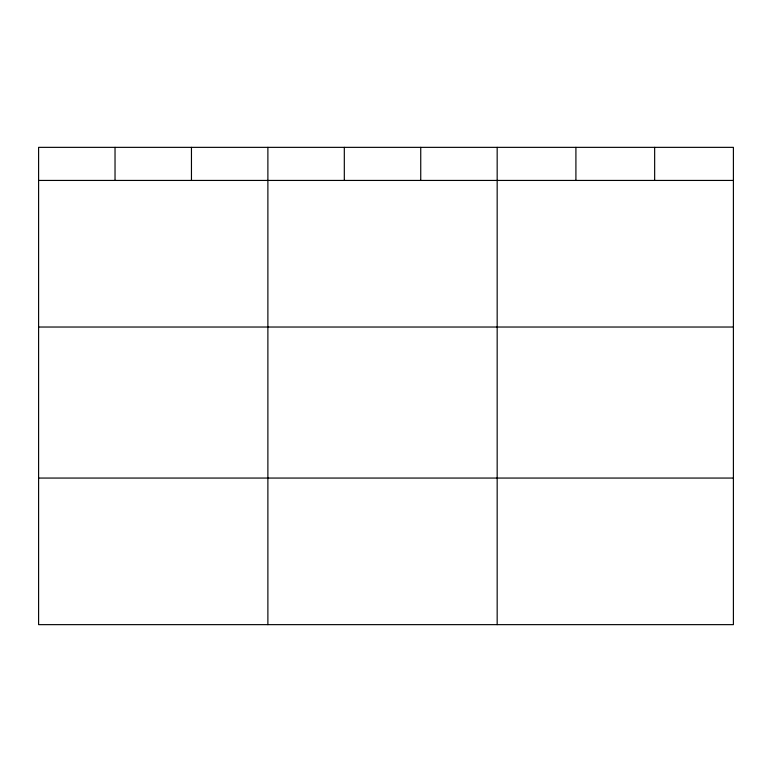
<?xml version="1.0" encoding="UTF-8"?>
<svg xmlns="http://www.w3.org/2000/svg" width="772" height="772" viewBox="0 0 772 772"><rect width="100%" height="100%" fill="white"/><g stroke="black" fill="none" stroke-linecap="round" stroke-linejoin="round"><path stroke-width="1.16" d="M733.4 327.029L733.4 147.355L38.6 147.355L38.6 624.644L733.4 624.644L733.4 327.029L38.6 327.029M38.6 180.436L733.4 180.436M38.6 478.061L733.4 478.061M654.656 147.355L654.656 180.436M575.912 147.355L575.912 180.436M497.168 147.355L497.168 624.644M420.74 147.355L420.74 180.436M344.312 147.355L344.312 180.436M267.884 147.355L267.884 624.644M191.456 147.355L191.456 180.436M115.028 147.355L115.028 180.436"/></g></svg>
